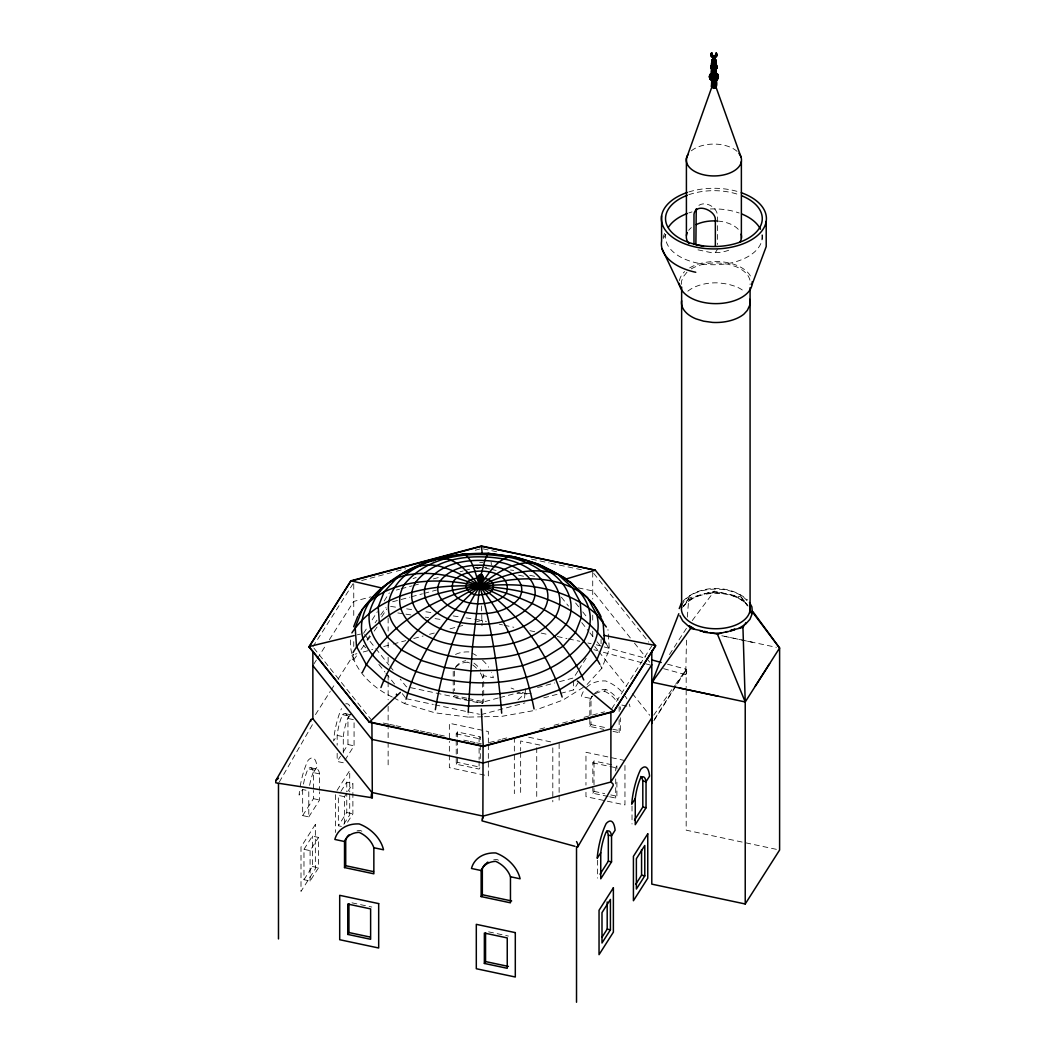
<?xml version="1.0" encoding="UTF-8"?>
<svg xmlns="http://www.w3.org/2000/svg" width="1055" height="1055" viewBox="0 0 1055 1055"><rect width="100%" height="100%" fill="white"/><g stroke="black" fill="none" stroke-linecap="round" stroke-linejoin="round"><path stroke-width="0.75" stroke-dasharray="5 3.75" d="M338.088 679.104L353.755 654.522A3.376 2.717 35.4 0 0 351.421 656.79A3.376 2.717 35.4 0 0 353.596 660.021L353.755 654.522L356.906 653.678M482.531 716.78L467.998 717.11L468.13 713.958M687.333 617.122L688.783 598.066L714.288 591.222L741.072 596.919L749.09 608.128M663.582 668.659L685.75 674.699L686.488 639.37M524.52 698.028L525.021 693.86M525.614 688.862L525.074 693.438L527.434 691.302M467.998 717.11L434.871 712.798L404.803 703.685L405.621 700.691M663.094 237.217L664.597 233.353M587.121 684.458L601.864 668.25L609.328 649.128L607.957 629.545M279.298 782.058L313.005 723.664L311.818 722.873M669.49 654.562L686.488 628.239M312.86 646.821L353.755 582.65M313.731 664.241L316.342 660.14M317.212 658.782L325.916 645.119M329.384 639.66L353.755 601.429L371.109 596.8M363.579 633.303L367.878 626.565M372.164 619.826L377.321 611.742M384.191 600.968L389.348 592.884M315.471 714.604L330.255 691.394M331.125 690.023L334.606 684.563M367.008 639.923L370.45 634.53M381.62 617.004L386.763 608.92M302.666 789.522L302.666 815.594L308.785 816.9L308.785 790.828L302.666 789.522L299.106 795.101A32.626 9.205 -78 0 1 299.765 789.087M350.788 713.998L347.952 718.468L347.952 744.54L341.306 754.958M663.292 238.404L665.85 234.381M302.666 815.594L313.454 798.675L313.454 790.525M343.284 762.765L337.165 761.459L340.475 756.25M308.785 816.9L319.573 799.967L319.573 791.817M344.945 760.154L354.071 745.832L354.071 719.774L347.952 718.468A22.748 6.409 -78 0 0 342.559 714.657A22.748 6.409 -78 0 0 337.165 735.401L337.165 745.173M337.072 790.38L349.719 770.519L349.719 791.896M303.972 849.328L312.386 836.127L318.505 837.419L318.505 867.803L310.091 881.004L303.972 879.699L303.972 849.328L310.091 850.633L318.505 837.419M340.871 791.421L346.765 782.177L352.884 783.483L352.884 813.853L346.146 824.417M344.471 823.863L344.471 796.683L346.99 792.727M347.834 791.408L352.884 783.483M303.972 879.699L312.386 866.498L312.386 836.127M341.411 826.408L338.339 825.762L346.765 812.548L346.765 793.373M343.825 824.179L349.719 814.908L349.719 793.531M715.356 252.593L717.453 249.297M455.43 667.63A22.748 17.434 32.5 0 1 467.866 662.184L469.053 660.325M466.745 698.173L454.389 695.548L453.215 697.408L482.531 703.645L482.531 677.574L483.718 675.714A22.748 17.434 32.5 0 0 482.372 672.589M456.222 764.202L457.408 762.343L480.289 767.209L479.102 769.069L456.222 764.202L456.222 733.832L457.408 731.972L480.289 736.825L480.289 743.221M482.531 703.645L483.718 701.773L483.718 696.893M479.102 741.889L479.102 738.685L480.289 736.825M577.876 671.178L573.59 677.917L556.328 682.519M578.733 669.833L586.475 657.7M543.787 697.869L573.59 689.917L577.876 683.178M591.169 697.803L592.356 695.944A22.748 17.434 32.5 0 0 591.011 698.502L589.824 700.362L589.824 726.433L603.711 729.374M595.363 693.794A22.748 17.434 32.5 0 1 604.475 691.21L605.662 689.35A22.748 17.434 32.5 0 1 618.111 700.085M589.824 726.433L591.011 724.574L591.011 716.424M611.768 708.762L651.792 645.95M688.783 598.066L683.271 606.704C697.803 588.163 730.588 588.479 747.111 604.423M608.089 796.459L592.831 793.228L592.831 762.844L594.018 760.985L612.322 764.875M612.968 731.352L619.14 732.658L620.327 730.798L620.327 717.769M592.831 793.228L594.018 791.369L594.018 760.985M615.711 770.902L615.711 767.71L616.898 765.851L613.852 765.205M654.43 719.286L686.172 669.49A3.402 0.818 -74.8 0 1 686.792 670.795A3.402 0.818 -74.8 0 1 685.75 674.699M653.876 720.736L686.488 669.556M609.605 796.789L615.711 798.081L616.898 796.222L616.898 778.643M375.105 622.819L376.978 620.182M380.71 614.933L385.998 607.495M353.596 660.008L357.342 654.759M361.074 649.498L363.883 645.555M367.615 640.306L370.424 636.363M374.169 631.101L377.901 625.839M653.704 715.145L674.712 685.605M675.662 684.26L686.172 669.49L686.172 687.53M692.238 620.577L714.288 591.222M682.664 601.495C698.792 584.417 730.245 584.351 747.467 599.899M686.976 272.203L683.271 276.766L681.636 280.881A34.367 19.847 0 0 0 681.965 286.063M698.911 205.356L699.043 205.237A11.5 8.809 32.5 0 1 712.059 206.516L714.301 208.481A11.5 8.809 32.5 0 1 717.453 215.787L717.453 244.509M517.979 699.861L524.599 693.874M687.016 600.823L694.572 596.51M583.362 687.306L563.04 700.019L535.861 709.949M413.138 578.562L416.158 577.467M361.641 580.54L394.781 571.705M396.364 571.283L405.832 568.75M475.264 550.235L479.999 548.969M433.42 578.879L439.684 577.217M460.086 571.77L463.211 570.94M464.78 570.518L477.335 567.168M396.364 590.062L399.515 589.218M401.098 588.796L412.136 585.855M413.718 585.433L418.453 584.167M476.834 568.592L481.568 567.326L489.625 569.041M392.631 601.772L409.881 597.17M411.45 596.748L422.435 593.82M424.005 593.398L436.546 590.048M363.223 651.99L372.692 649.471M383.743 646.53L391.629 644.42M393.199 643.998L405.832 640.636M413.718 638.526L423.187 635.994M429.504 634.319L434.238 633.053M450.01 628.846L456.327 627.158M457.896 626.736L464.213 625.061M476.834 621.685L481.568 620.419L486.408 621.448M498.29 698.001L481.04 702.604L468.328 699.913M499.859 697.592L520.247 692.146M537.509 687.544L554.759 682.941M481.04 714.604L524.955 702.894M489.388 742.549L500.439 739.595M502.009 739.173L506.743 737.92M539.883 729.071L546.2 727.396M554.086 725.286L574.593 719.813M584.061 717.294L604.581 711.822M357.342 634.82L360.467 634.068M707.707 592.989L721.33 592.725M532.722 710.793L501.929 716.332L484.153 716.741M479.709 562.473L482.966 562.407M475.423 567.907L486.724 567.643M517.425 693.267L531.179 693.597M510.501 570.003L513.653 570.412M390.601 606.388L398.619 607.601M406.65 608.827L414.668 610.054M425.89 611.768L432.313 612.744M453.175 615.922L459.584 616.898M466.007 617.874L482.043 620.327M397.841 612.942L404.316 613.931M405.938 614.168L410.791 614.907M425.35 617.135L428.594 617.623M435.056 618.612L443.153 619.839M752.4 642.244L721.343 635.638L776.401 647.335M483.177 548.89L499.292 552.306M531.509 559.15L549.233 562.922M550.842 563.264L584.681 570.452M529.702 575.278L536.059 576.637M491.234 569.384L497.683 570.755M518.625 575.199L525.074 576.571M578.232 587.859L592.725 590.945L630.402 638.011M499.292 624.191L502.51 624.876M504.132 625.219L513.798 627.263M529.9 630.692L534.74 631.721M541.175 633.092L549.233 634.794M557.291 636.508L566.957 638.565M568.566 638.908L579.841 641.295M587.899 643.009L591.117 643.695M626.775 706.098L620.327 704.727L620.327 709.619M468.288 698.502L483.718 701.773M591.011 724.574L606.44 727.845M612.612 729.163L620.327 730.798M466.732 699.571L406.346 686.739L400.227 679.104M406.346 698.74L433.354 704.476M434.95 704.819L466.732 711.571M468.328 711.914L479.445 714.275M528.726 737.208L552.728 742.298M624.956 760.55L585.96 752.268L585.96 785.157M539.949 745.081L520.656 740.992L520.656 750.817M456.222 733.832L479.102 738.685M592.831 762.844L615.711 767.71M345.42 713.668L350.009 714.644M383.189 723.018L388.029 724.033M389.638 724.376L394.465 725.405M396.087 725.748L400.913 726.776M413.797 729.519L418.637 730.535M420.246 730.878L425.086 731.906M426.695 732.249L431.521 733.278M433.13 733.621L437.97 734.649M439.579 734.992L444.406 736.021M463.738 740.122L468.578 741.151M470.187 741.494L475.027 742.522M476.636 742.865L481.462 743.894M342.559 714.657L348.678 715.963A22.748 6.409 -78 0 1 349.297 715.461M343.284 752.993L343.284 736.693L337.165 735.401L333.604 740.979A32.626 9.205 -78 0 1 341.477 708.551M594.018 791.369L604.7 793.637M610.792 794.929L616.898 796.222M347.952 744.54L354.071 745.832M776.388 849.341L686.172 830.18L686.172 689.166M310.922 767.789L317.041 769.095M303.471 784.076A22.748 6.409 -78 0 1 308.06 768.792L314.179 770.097A22.748 6.409 -78 0 1 319.573 773.895L319.573 790.195M319.573 773.895L313.454 772.603A22.748 6.409 -78 0 0 308.06 768.792M344.471 796.683L338.339 795.391L338.339 825.762M313.454 798.675L319.573 799.967M346.765 812.548L352.884 813.853M312.386 866.498L318.505 867.803M351.988 902.829L371.808 907.036M488.597 931.842L508.431 936.062M596.286 644.79L602.616 646.504M604.199 646.939L645.383 658.162M667.551 664.202L686.554 669.371M593.899 649.682L597.064 650.539M603.394 652.267L652.491 665.639M697.988 249.837L711.4 252.686L718.6 252.514A27.601 15.931 0 0 0 731.563 249.059M734.095 595.429L744.078 600.651M511.082 688.045L513.877 689.126M522.265 692.37L529.267 695.06M392.328 697.038C369.949 686.568 348.612 665.164 350.471 638.789M393.713 697.777L404.803 703.685M593.754 573.432L648.733 642.139M634.477 643.102L645.686 657.107M646.702 658.373L649.748 662.197M575.608 602.985L578.668 606.81M582.742 611.9L587.833 618.256M561.365 597.183L568.487 606.084M581.727 622.621L588.848 631.523M589.864 632.802L595.983 640.438M596.998 641.704L600.044 645.528M594.769 646.583L597.816 650.394M598.844 651.674L626.327 686.027M632.446 693.663L649.748 715.29M364.595 634.582L374.776 647.308M375.791 648.574L389.031 665.112M390.047 666.391L393.106 670.202M363.579 645.317L365.61 647.849M378.851 664.399L384.956 672.022M385.972 673.301L395.137 684.748M402.272 693.649L405.318 697.474M313.876 648.1L340.356 681.174M341.372 682.453L370.898 719.339M741.072 596.919L747.995 606.084M606.032 643.51L609.328 649.128M600.532 665.639L601.864 668.25M491.129 562.21L491.353 564.873M481.568 605.939L481.99 625.76M762.079 234.79L762.079 239.353M632.024 806.073L632.024 823.995M624.956 765.482L624.956 804.939L585.96 796.657L585.96 791.725M619.14 706.586L619.14 711.479M619.14 719.629L619.14 732.658M616.898 765.851L616.898 769.042M615.711 778.907L615.711 798.081M601.073 639.29L601.073 643.801M597.539 860.207L597.539 878.129M592.725 572.166L592.725 598.989M592.725 615.078L592.725 623.123M592.725 631.167L592.725 639.211M591.011 714.789L591.011 698.502L581.345 696.445A32.626 25.004 32.5 0 1 584.47 689.785M573.59 680.923L573.59 689.917M559.124 743.656L559.124 793.545M559.124 795.154L559.124 803.198M552.807 747.81L552.807 801.853M536.731 747.679L536.731 798.437M520.656 752.452L520.656 795.022M514.339 737.366L514.339 793.677M488.333 743.037L488.333 731.537L449.351 723.255L449.351 739.687M488.333 744.685L488.333 775.926L449.351 767.644L449.351 741.335M483.718 695.258L483.718 675.714L493.384 677.758A32.626 25.004 32.5 0 0 491.564 672.404M480.289 744.83L480.289 759.218M479.102 748.285L479.102 759.468M479.102 761.077L479.102 769.069M457.408 731.972L457.408 738.368M457.408 739.964L457.408 762.343M454.389 671.112L454.389 690.669M453.215 671.336L453.215 694.15M388.135 618.006L388.135 631.088M388.135 642.535L388.135 650.724M388.135 657.265L388.135 665.441M388.135 675.266L388.135 680.172M388.135 681.807L388.135 699.795M388.135 706.349L388.135 740.702M388.135 742.338L388.135 766.866M353.755 584.206L353.755 619.127M353.755 641.651L353.755 646.478M346.765 782.177L346.765 791.764M337.165 753.323L337.165 761.459M335.385 794.666L335.385 832.487M313.454 788.889L313.454 772.603L317.001 767.025A32.626 9.205 -78 0 0 308.06 760.391A32.626 9.205 -78 0 0 300.253 785.975M310.091 850.633L310.091 881.004M467.866 662.184A22.748 17.434 32.5 0 1 469.554 663.015M472.746 664.993A22.748 17.434 32.5 0 1 476.992 668.646M480.315 672.919A22.748 17.434 32.5 0 1 482.531 677.574M473.932 663.133A22.748 17.434 32.5 0 1 480.5 669.582M455.734 666.931A22.748 17.434 32.5 0 1 465.743 660.681M604.475 691.21A22.748 17.434 32.5 0 1 616.924 701.944M594.216 693.742A22.748 17.434 32.5 0 1 605.662 689.35M589.824 700.362A22.748 17.434 32.5 0 1 592.04 696.656M309.603 785.368A22.748 6.409 -78 0 1 314.179 770.097M471.981 653.15A32.626 25.004 32.5 0 1 477.546 656.276M482.57 660.193A32.626 25.004 32.5 0 1 488.676 667.208M455.536 654.443A32.626 25.004 32.5 0 1 469.053 651.924M621.435 691.421A32.626 25.004 32.5 0 0 605.662 680.937A32.626 25.004 32.5 0 0 586.039 687.9M625.299 696.234A32.626 25.004 32.5 0 1 626.868 698.792M629.228 704.094A32.626 25.004 32.5 0 1 629.993 706.784M345.671 703.896A32.626 9.205 -78 0 1 350.352 707.364M343.284 736.693A22.748 6.409 -78 0 1 348.678 715.963M679.446 280.656A36.477 21.06 0 0 1 684.655 271.583M689.627 267.891A36.477 21.06 0 0 1 726.565 262.458A36.477 21.06 0 0 1 751.714 278.982M691.302 268.867A34.367 19.847 0 0 1 719.088 262.985L728.095 264.225L735.77 266.572A34.367 19.847 0 0 1 750.079 284.613M688.81 191.957A52.526 30.331 0 0 1 739.832 192.221M688.823 194.713A48.372 27.931 0 0 1 739.146 194.779M762.158 234.962A48.372 27.931 0 0 1 713.312 264.739A48.372 27.931 0 0 1 665.718 234.289M688.823 212.939A48.372 27.931 0 0 1 691.988 211.923M710.371 208.969A48.372 27.931 0 0 1 739.146 212.991M688.678 230.359A27.601 15.931 0 0 1 691.342 227.629M717.822 221.049A27.601 15.931 0 0 1 738.948 230.135M691.342 150.825A27.601 15.931 0 0 1 737.221 151.498M493.674 859.865A22.748 17.434 32.5 0 1 496.984 859.509A22.748 17.434 32.5 0 1 498.672 860.339M357.065 830.852A22.748 17.434 32.5 0 1 360.375 830.496A22.748 17.434 32.5 0 1 362.063 831.314M681.846 605.847A34.327 19.821 0 0 1 711.017 589.297A34.327 19.821 0 0 1 746.914 600.612M683.535 606.282A34.327 19.821 0 0 1 714.38 593.332A34.327 19.821 0 0 1 746.914 604.818M481.568 620.419A3.376 1.081 -81.3 0 1 482.636 622.424M687.847 291.18A34.367 19.847 0 0 1 719.088 282.911L728.095 284.151L735.77 286.485A34.367 19.847 0 0 1 744.975 292.116M315.353 824.469L301.005 846.967L301.005 891.37L315.353 868.858L315.353 824.469"/><path stroke-width="1.5" d="M716.147 86.932C713.47 69.63 720.42 88.317 713.866 87.921C715.132 78.413 714.604 67.691 714.09 56.996M713.905 56.983L713.839 80.905L712.969 80.826L712.666 79.27L713.378 69.933C708.446 70.329 712.587 61.572 712.402 66.096L711.624 68.39L712.916 69.815L712.85 74.918L711.584 79.006L712.165 80.628L713.299 80.787L710.424 79.442L709.408 76.738L710.49 74.061L712.494 73.085L712.573 68.087L712.046 68.562L711.927 74.206L714.393 75.05L715.844 74.246L715.804 68.892L716.727 68.153M713.866 87.921L713.299 80.787M713.734 56.996L713.365 69.933M713.259 87.868L712.784 80.668C709.25 80.549 709.342 75.789 712.125 74.483L712.231 69.406L710.727 67.098L712.639 64.592L710.938 66.109M712.573 80.734L710.674 78.584L712.442 74.734L713.562 57.036M480.473 586.751L480.473 580.25C476.069 580.052 477.994 573.894 481.093 576.742C482.399 575.094 480.711 574.091 481.383 575.371C479.629 573.999 480.117 580.421 481.001 580.395C483.823 578.72 484.562 577.85 481.344 580.065C482.109 581.371 480.856 589.613 479.484 585.67M712.692 87.723L712.336 80.457L709.408 76.738L710.068 74.602L712.494 73.085M712.336 80.457L709.54 77.411L711.927 74.206L712.072 68.575L710.819 66.57C712.653 62.351 712.56 70.514 712.653 62.496C710.384 60.372 714.05 56.878 712.415 61.295C707.918 68.232 719.391 69.182 715.158 62.285M712.217 87.512L711.558 86.55L712.362 80.075M711.888 85.877L711.677 78.677M711.808 67.823L712.244 68.298C709.382 72.03 712.89 79.494 716.411 73.745C719.075 72.492 719.194 83.042 712.811 80.523M711.848 87.222L712.006 80.193M711.558 86.55L711.729 79.573M712.705 59.423L711.98 65.357M711.624 86.892L711.822 79.244M712.6 66.069L712.244 59.858M711.756 52.75L711.545 53.172A2.453 2.005 1.6 0 0 713.905 55.717A2.453 2.005 1.6 0 0 716.279 53.225L716.253 53.976A2.453 2.005 1.6 0 1 713.892 56.482A2.453 2.005 1.6 0 1 711.518 53.937L711.756 52.75A3.073 2.506 1.6 0 0 712.428 56.746M716.068 53.568L716.042 53.554A3.073 2.506 1.6 0 1 714.617 57.761L713.22 57.366M716.042 60.992C714.71 57.234 714.275 61.256 713.417 59.502C719.035 59.594 714.763 71.318 714.881 74.945L716.015 78.176L715.91 87.262M468.183 712.389L472.482 647.111L479.788 586.329C469.145 573.841 455.654 555.431 437.021 558.82C405.199 567.656 376.371 587.2 358.489 615.197M714.908 60.597L714.248 59.449M482.874 818.64L483.071 745.793M480.935 574.527L480.79 586.725M479.616 575.845L480.434 574.949L479.392 575.041L478.258 579.05L480.157 580.224L480.157 586.712M479.366 575.397C480.684 576.083 480.447 574.448 479.432 575.292C486.526 572.878 476.438 581.371 480.5 575.107M715.936 66.993L715.936 64.975L714.565 64.342M717.031 75.828L716.754 73.639L715.633 72.927M396.416 694.955L396.522 694.124M480.157 580.224L480.407 574.54M712.903 69.815L710.833 67.573L712.521 64.685M714.815 69.828L716.094 68.443L714.248 57.036M712.099 60.043L713.378 59.291L712.191 60.926L715.25 61.19L715.606 59.832L714.195 59.238M716.029 65.014C719.325 69.063 707.575 67.876 712.402 65.054M715.039 87.75L714.947 80.681L716.793 79.956L717.018 78.637L715.303 74.76L715.224 69.656C718.732 66.636 714.38 61.15 714.499 57.181M715.382 62.324L715.791 60.109M715.277 64.606C719.365 68.865 714.657 66.201 715.58 61.559M715.527 87.539L715.409 80.483L716.662 79.969C718.152 78.136 719.259 73.824 715.672 73.349M435.359 709.698C442.467 666.43 456.235 623.558 479.788 586.329C520.128 574.157 579.762 572.153 600.968 616.582M703.487 246.329L695.878 244.707L696.247 208.85M711.413 79.046L709.58 76.066L711.004 73.599M716.24 86.589L715.817 80.365L717.308 79.507L718.389 76.817L715.923 73.942L716.266 68.206L715.844 74.246L718.218 77.49L715.158 80.76M481.594 575.793C485.458 579.314 474.038 576.254 480.473 575.793M479.893 575.819L479.352 580.237M480.79 576.056L484.838 560.324L488.109 553.361L514.998 557.014L538.564 564.161L565.045 578.021L587.556 597.605L596.774 614.683L606.335 626.973M481.647 575.595C488.742 580.936 472.337 580.712 479.339 575.911M481.093 586.659C481.212 583.349 483.744 578.681 482.438 575.911M714.657 59.397L713.602 60.425L713.206 59.238M711.558 68.153L712.521 69.643M710.648 74.061C710.002 77.727 718.706 77.226 716.846 73.652M710.648 78.426L711.795 79.89M715.87 73.639L717.756 74.681C718.007 78.4 710.674 78.558 709.923 75.195L711.954 73.599M713.312 57.168C710.2 69.406 713.404 55.111 712.059 61.256C716.662 63.867 715.211 56.851 715.554 62.074M715.62 61.823L715.448 65.885M716.978 66.636C716.516 69.841 708.433 68.193 712.138 65.595M718.257 76.026C717.176 79.428 710.503 79.428 709.54 75.934M406.03 699.188C418.492 655.406 444.379 615.065 479.788 586.329C520.023 581.767 565.625 586.237 596.774 614.683C604.238 643.735 579.815 667.499 555.774 679.011C519.205 695.311 477.875 698.067 438.788 690.682C408.496 683.297 374.868 669.226 362.801 638.011C356.722 614.155 372.718 591.064 393.278 580.263M479.115 576.795C479.801 575.872 480.5 573.3 480.869 575.45L483.243 576.993M477.955 576.439C475.911 579.643 482.095 580.751 483.493 578.377L483.124 576.544L481.713 575.964M478.39 579.446L477.559 577.309L478.429 576.135M479.352 575.133L479.84 574.672M482.372 579.828L481.436 575.001M483.15 576.544L481.159 574.764L480.473 575.648M480.658 574.553C486.104 577.125 478.838 580.646 481.555 586.422M715.303 60.781L715.303 59.594L714.499 59.594M712.89 62.535L714.842 62.548L714.235 60.135M713.853 69.96L715.396 69.195L715.25 62.377M312.86 651.515L312.86 718.706L371.914 792.49L371.4 794.441A3.297 1.055 -81.3 0 0 371.65 797.725L372.323 797.778L371.914 722.187M712.798 84.334L686.409 158.566L686.409 235.37M576.518 1002.25L576.518 846.743C579.274 848.075 577.336 842.615 576.518 841.56M752.096 284.481L766.207 246.58L766.207 221.352M380.947 687.53C398.355 642.284 436.401 606.717 479.788 586.329C526.366 588.308 578.628 602.946 606.032 643.51M353.689 626.696L357.711 616.397M679.235 608.564L681.57 602.708M651.792 723.44L652.109 682.189L678.8 613.72M752.268 613.496L749.934 619.338L745.516 624.204M696.775 209.378L695.878 211.211M651.792 717.835L610.898 782.006L483.071 816.108L482.227 818.693A3.218 0.778 -74.8 0 0 482.056 820.869L574.949 846.308M710.041 78.874L710.16 74.681L712.099 73.032M310.922 719.695L275.777 780.581L275.777 782.823L372.323 797.778M362.353 672.483C384.125 626.604 432.075 598.541 479.788 586.329C527.157 595.89 576.149 620.327 599.86 664.334M480.421 580.316L481.766 580.131L481.647 578.852M713.404 60.069L712.653 62.496M353.003 652.636C378.547 608.92 431.812 590.655 479.788 586.329C523.847 603.75 564.161 636.112 583.758 680M577.758 846.941L612.968 785.949A3.218 2.334 30 0 0 612.902 783.825L610.898 782.006L610.898 711.703M712.521 66.148L714.367 66.465M375.923 595.125L377.545 592.514L380.314 590.774M351.895 632.881C379.035 591.974 434.225 583.481 479.788 586.329C518.348 612.731 548.297 652.346 562.144 697.052M309.023 646.913L350.933 580.804L481.423 546.002L595.337 570.201L655.63 645.871L613.72 711.637L483.23 746.452L369.316 722.253L309.023 646.913L350.933 580.804L381.805 588.017M348.928 834.887A22.748 17.434 32.5 0 0 345.71 839.648L344.523 841.508L344.523 867.579L373.852 873.804L373.852 847.732A22.748 17.434 32.5 0 0 359.188 832.355A22.748 17.434 32.5 0 0 344.523 841.508L334.857 839.45A32.626 25.004 32.5 0 1 359.188 823.942A32.626 25.004 32.5 0 1 383.519 849.789L373.852 847.732M344.523 867.579L345.71 865.72L345.71 839.648M347.754 934.413L347.754 904.043L370.622 908.896L370.622 939.28L347.754 934.413L348.941 932.554L348.941 903.779M485.537 863.9A22.748 17.434 32.5 0 0 482.333 868.661L481.146 870.52L481.146 896.592L510.462 902.816L510.462 876.758A22.748 17.434 32.5 0 0 495.797 861.368A22.748 17.434 32.5 0 0 481.146 870.52L471.48 868.476A32.626 25.004 32.5 0 1 495.797 852.967A32.626 25.004 32.5 0 1 520.128 878.802L510.462 876.758M481.146 896.592L482.333 894.732L482.333 868.661M604.278 635.427L655.63 645.528L613.72 711.637M651.792 664.742L610.898 728.913L483.071 763.016L371.914 739.397L312.86 665.6M751.727 613.522L752.914 611.636L779.605 648.021L745.226 701.957L652.109 682.189L653.77 679.578M484.364 963.439L484.364 933.055L507.244 937.921L507.244 968.292L484.364 963.439L485.551 961.58L485.551 932.791M651.792 650.645L651.792 884.13L745.226 903.977L745.226 701.957L742.944 627.303L745.925 622.621M600.757 852.743L597.196 858.322A32.626 9.205 -78 0 1 606.15 823.599A32.626 9.205 -78 0 1 615.105 830.232L611.544 835.824L611.544 861.882L600.757 878.815L600.757 852.743A22.748 6.409 -78 0 1 606.15 832.013A22.748 6.409 -78 0 1 611.544 835.824L608.326 835.138A22.748 6.409 -78 0 0 606.731 830.984M635.255 798.609L631.694 804.2A32.626 9.205 -78 0 1 640.649 769.477A32.626 9.205 -78 0 1 649.59 776.111L646.042 781.689L646.042 807.761L635.255 824.68L635.255 798.609A22.748 6.409 -78 0 1 640.649 777.878A22.748 6.409 -78 0 1 646.042 781.689L642.812 781.003A22.748 6.409 -78 0 0 640.781 776.454M600.018 874.226L608.326 861.197L608.326 835.138M634.517 820.091L642.812 807.075L642.812 781.003M602.141 937.051L607.192 929.125L607.192 901.946M635.677 884.42L641.572 875.175L641.572 849.592M610.423 929.811L601.996 943.012L601.996 912.641L610.423 899.427L610.423 929.811L607.192 929.125M644.79 875.861L636.376 889.062L636.376 858.691L644.79 845.49L644.79 875.861L641.572 875.175M745.226 903.977L779.605 850.027L779.605 648.021L751.938 611.333M481.423 583.784C489.019 572.865 497.235 558.741 511.49 556.407C549.075 564.174 610.08 593.583 583.929 641.15C544.551 689.086 470.306 690.524 415.815 671.389C392.209 661.459 366.454 641.77 369.263 613.219C373.892 595.89 386.407 579.301 404.764 575.595C430.071 569.766 456.406 576.32 479.788 586.329C507.943 621.646 525.482 664.821 534.054 708.96M712.85 59.898L711.756 60.953L712.389 62.285C714.525 64.685 709.237 67.626 712.033 69.129M717.374 77.2L717.176 78.492M652.109 682.189L690.643 628.45L702.142 630.89M275.777 780.581L278.48 778.247M714.552 57.484L713.299 57.563M709.58 76.066L710.78 74.918M710.094 78.795L713.826 80.088L717.637 78.874L717.308 76.422L715.633 74.523L715.752 69.168M716.938 67.626L713.035 68.878L710.833 67.573L711.756 66.36M716.859 68.127L715.554 69.432M718.218 77.49L716.081 79.046L712.666 79.27L709.54 77.411L710.872 75.762M479.761 574.777L477.783 578.668L478.917 580.026M481.159 574.87L479.84 575.344M481.462 575.489L480.289 574.566M481.344 586.554C481.37 582.189 483.625 576.122 481.41 574.883L483.427 577.929M396.456 578.338L384.086 591.934L375.633 596.906L368.366 602.682L362.366 609.21L355.192 627.606L356.498 646.438L366.217 664.452L383.664 680.383L407.665 693.175L436.585 701.931L468.446 706.085L501.085 705.32L532.261 699.716L559.875 689.64L582.017 675.78L597.196 659.085L604.383 640.688L603.078 621.857L593.358 603.856L588.703 599.596M478.152 579.498L477.664 576.834L480.025 575.278L481.937 575.582M400.373 692.41L369.316 722.253M482.135 584.43C496.364 572.839 513.561 561.55 532.709 562.843L550.328 572.219L558.121 574.579L572.351 587.569L580.263 602.247L581.331 617.61L575.476 632.591L563.106 646.201L545.053 657.502L522.555 665.705L497.142 670.281L470.543 670.901L444.577 667.525L421.011 660.377L401.441 649.946L387.225 636.956L379.299 622.292L378.231 606.928L384.086 591.934C413.811 577.771 448.388 579.09 479.788 586.329C491.947 627.58 498.197 670.387 501.679 713.18M403.788 573.696C428.541 558.319 459.07 552.622 488.109 553.361L514.998 557.014L518.111 558.899M479.287 576.096C474.908 577.744 483.572 580.158 483.124 576.544M712.442 60.412C709.975 63.274 718.877 62.192 715 59.911M715.132 59.555C716.899 62.047 711.624 59.99 712.006 61.836M715.554 65.951L714.776 66.254M710.49 74.061L711.558 73.204M478.245 576.07L479.023 575.582M477.981 576.426L479.84 575.661M478.482 577.059L477.533 578.259L478.337 579.116M395.915 578.628C409.129 566.706 427.13 561.352 444.129 567.643C457.052 571.639 468.868 578.443 479.788 586.329M421.011 565.427C396.957 575.529 376.516 604.568 396.443 628.384C415.367 649.392 444.247 656.777 471.466 658.94C505.305 659.665 544.182 652.992 565.955 624.455C578.021 606.005 567.353 583.164 550.328 572.219C526.55 567.59 502.325 575.16 481.159 585.683M738.843 628.398L744.5 624.863M711.743 53.515L711.703 53.528A3.073 2.506 1.6 0 0 713.154 57.748M479.26 575.529L480.75 575.634M433.236 560.864L437.021 558.82L464.16 553.915C473.866 560.759 475.304 574.566 479.379 584.998M479.695 580.224L479.867 586.646M715.356 62.153L712.389 62.126M711.703 65.806L712.362 65.529M715.237 66.175L714.341 66.36M711.136 73.586L712.929 73.006M710.872 74.167L711.782 73.784M478.416 576.531L479.827 576.096M481.093 580.171L481.964 579.406L481.344 575.859M479.326 576.281C475.304 577.797 480.632 580.237 482.544 578.602L481.555 579.92M734.728 629.07L730.179 630.719L742.944 627.303M714.802 62.113L714.828 64.447L716.886 66.175L716.622 68.575C714.341 70.342 710.147 69.327 711.189 66.188M564.478 579.498L595.337 570.201L481.423 546.332L350.933 581.147M480.975 575.357L481.673 575.437M710.266 632.618L717.44 634.134L727.251 631.51M755.235 686.251L769.636 663.661M354.229 635.585L309.023 646.57L369.316 721.91L483.23 746.109L613.72 711.307L577.349 681.042M714.723 80.853L715.541 80.668M481.739 579.564L483.467 578.351L481.687 576.333M714.842 62.548L713.866 62.693M715.277 69.564L713.114 69.696M714.868 80.549L717.756 77.767M480.79 580.237L481.766 580.131M479.616 586.527L479.01 579.657M477.361 578.311C457.765 579.472 466.956 598.238 482.214 594.519C497.011 594.73 497.142 578.153 482.28 578.391M312.86 718.706L311.251 719.299A3.297 2.387 30 0 0 310.763 721.264M714.301 57.498L713.496 57.484M713.391 59.489C718.956 59.792 710.463 61.572 713.312 59.581M714.565 59.7L715.725 60.082M462.433 554.257L489.032 553.638M713.312 633.264L721.409 633.066M479.616 580.026L478.588 579.749M714.67 64.54L715.817 65.397M713.866 66.386L712.903 66.333M480.328 575.226L481.265 575.054M703.487 632.103L712.534 633.277M718.125 696.208L679.315 687.966M704.186 631.325L707.219 631.971M642.812 807.075L646.042 807.761M371.914 792.49L483.071 816.108M608.326 861.197L611.544 861.882M345.71 865.72L373.496 871.615M482.333 894.732L511.649 900.957M348.941 932.554L370.292 937.091M485.551 961.58L508.431 966.433M713.417 62.759L712.059 61.876M481.423 576.122L482.148 576.32M479.102 580.079L480.065 580.316M651.713 659.889L661.221 662.474M519.614 559.361L524.137 560.733M530.177 562.552L534.7 563.924M539.224 565.295L543.76 566.68L547.097 569.423M714.974 60.241L715.725 60.689M714.828 64.447L715.936 64.975M715.527 65.555L716.965 66.676M716.754 73.639L715.949 73.27L716.2 74.562M716.134 73.824L718.257 76.145M694.691 629.308L688.823 626.169L690.643 628.45M566.72 580.197L570.992 582.479L573.946 585.736M479.788 575.41L479.946 574.738M712.666 60.821L712.178 60.122M716.108 65.37L716.108 66.412M717.123 74.971L717.822 75.525M688.058 625.826L682.677 620.894L679.855 615.658M749.525 602.471L751.885 606.876L752.347 612.955M662.131 248.993L679.829 286.156M717.44 634.134L745.226 701.957M715.567 85.903L741.098 157.3M482.333 554.126L481.423 546.332M481.357 709.052L483.23 746.109M716.002 79.283L716.16 86.246M715.409 61.322L715.488 64.83M714.42 80.8L714.472 87.882M750.079 287.672L750.079 612.902M741.375 161.455L741.375 238.259M715.356 246.303L715.356 219.084C714.894 209.958 695.733 202.586 693.979 214.191L693.979 244.509M681.636 287.013L681.636 607.535M661.591 215.853L661.591 241.081A52.526 30.331 0 0 0 695.759 272.282M479.484 579.169L479.432 586.369M278.48 783.483L278.48 938.937M752.215 281.725A36.477 21.06 0 0 1 717.242 303.616A36.477 21.06 0 0 1 679.328 283.413M741.322 192.735A52.526 30.331 0 0 1 753.639 238.43A52.526 30.331 0 0 1 673.538 238.008A52.526 30.331 0 0 1 687.306 192.445M741.784 195.782A48.372 27.931 0 0 1 749.657 237.415A48.372 27.931 0 0 1 677.125 236.742A48.372 27.931 0 0 1 687.28 195.281M668.501 227.181A48.372 27.931 0 0 1 687.28 213.492M741.784 213.994A48.372 27.931 0 0 1 760.444 229.212M741.098 234.105A27.601 15.931 0 0 1 739.792 242.32M688.849 243.507A27.601 15.931 0 0 1 687.267 232.641M696.234 224.583A27.601 15.931 0 0 1 716.398 220.957M738.948 153.331A27.601 15.931 0 0 1 715 175.934A27.601 15.931 0 0 1 688.005 154.505M486.645 862.937A22.748 17.434 32.5 0 1 487.872 862.093M749.577 605.557A34.327 19.821 0 0 1 717.123 628.727A34.327 19.821 0 0 1 681.57 607.126M734.847 629.598A34.327 19.821 0 0 1 730.152 631.114M728.794 631.457A34.327 19.821 0 0 1 725.959 632.051M706.745 632.248A34.327 19.821 0 0 1 699.795 630.679M693.148 628.042A34.327 19.821 0 0 1 689.377 625.813M681.636 300.807A34.367 19.847 0 0 0 695.957 318.847L703.632 321.182L712.626 322.421A34.367 19.847 0 0 0 743.881 314.153L747.336 310.381L750.079 304.526A34.367 19.847 0 0 0 749.749 299.356M716.094 52.816A3.073 2.506 1.6 0 1 714.644 57.01M404.118 584.681C386.486 615.738 425.125 640.451 451.949 644.434C487.555 650.671 531.351 647.045 555.444 616.819C573.076 585.776 534.45 561.049 507.626 557.066C472.02 550.829 428.225 554.455 404.118 584.681M415.459 582.466C400.478 608.867 433.315 629.888 456.116 633.264C486.395 638.565 523.61 635.492 544.103 609.79C559.097 583.402 526.247 562.381 503.446 558.992C473.181 553.704 435.952 556.776 415.459 582.466M427.512 581.239C415.327 602.695 442.019 619.773 460.547 622.529C485.155 626.841 515.407 624.336 532.063 603.447C544.235 582.004 517.543 564.926 499.015 562.17C474.42 557.858 444.168 560.363 427.512 581.239M440.12 581.028C430.875 597.301 451.131 610.265 465.189 612.348C483.863 615.619 506.809 613.72 519.442 597.869C528.687 581.595 508.444 568.632 494.373 566.548C475.713 563.278 452.753 565.177 440.12 581.028M453.136 581.806C445.17 608.115 495.824 609.447 506.426 593.121C514.392 566.812 463.738 565.48 453.136 581.806M613.377 887.769L599.042 910.28L599.042 954.669L613.377 932.158L613.377 887.769M647.757 833.832L633.422 856.33L633.422 900.733L647.757 878.222L647.757 833.832M378.679 903.608L339.697 895.326L339.697 939.715L378.679 947.997L378.679 903.608M515.302 932.62L476.306 924.338L476.306 968.727L515.302 977.009L515.302 932.62"/></g></svg>
